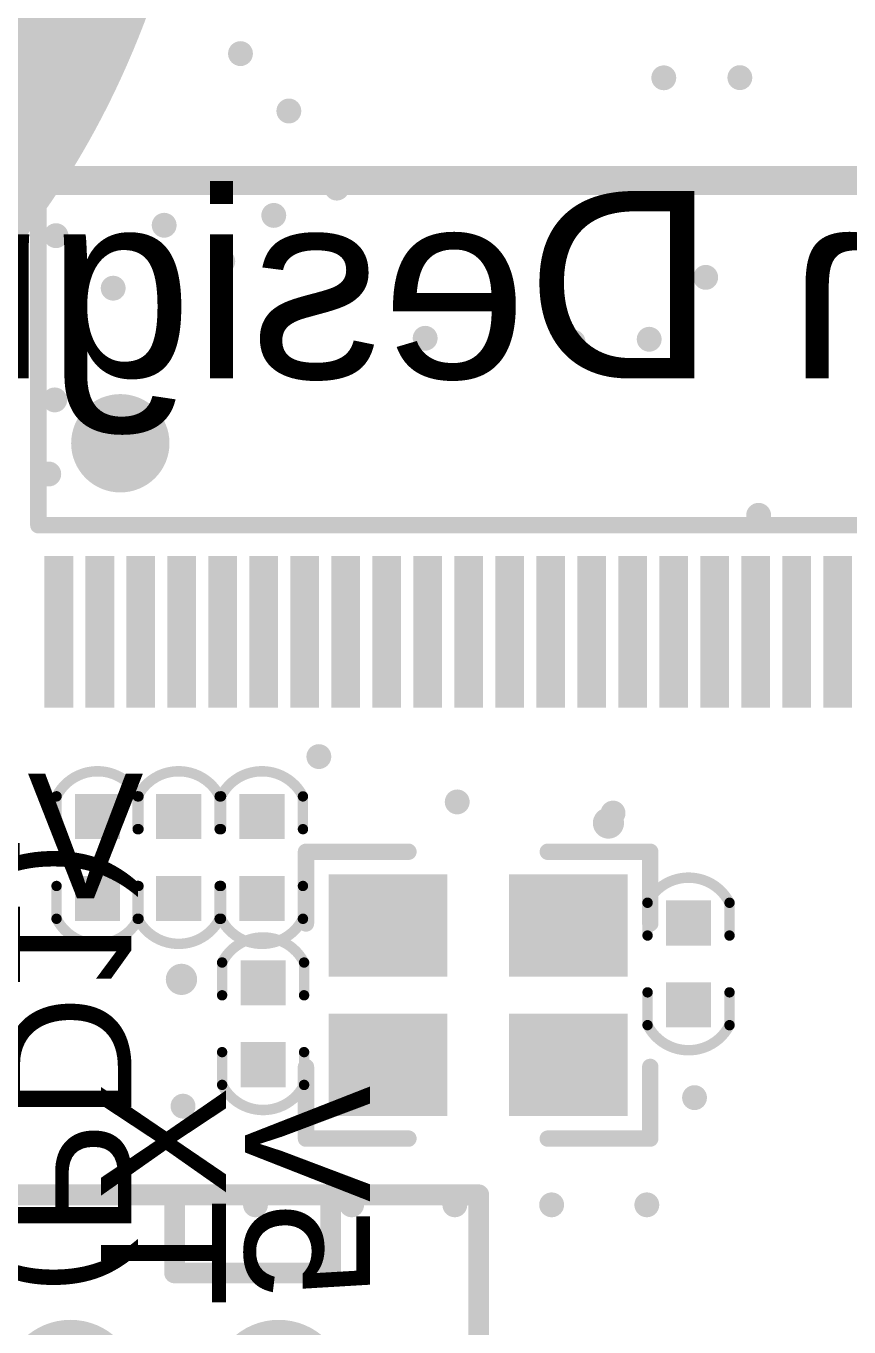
# Model space of a CAD drawing. Header units: millimetres. Extents: x -6 to 151, y -20 to 98.
# Drawn here: x 106.54 to 116.58, y 13.46 to 29.34 of the extents above; entities that cross this region are included whole.
import ezdxf

# ---------------------------------------------------------------- set-up
doc = ezdxf.new("R2010")
doc.units = ezdxf.units.MM
for name, color, linetype in [('BottomOverlay', 54, 'Continuous'), ('BottomSolder', 6, 'Continuous'), ('MultiLayer', 9, 'Continuous'), ('PadHoleLayer', 156, 'Continuous'), ('TopOverlay', 2, 'Continuous'), ('TopPaste', 8, 'Continuous'), ('TopSolder', 216, 'Continuous'), ('ViaHoleLayer', 16, 'Continuous')]:
    doc.layers.add(name, color=color, linetype=linetype)
doc.styles.add('Arial', font='arial.ttf', dxfattribs={"height": 0.2})
doc.styles.add('FYS', font='', dxfattribs={"height": 0.2})
doc.styles.get('FYS').set_extended_font_data('FYS')

# ---------------------------------------------------------------- blocks, each defined once
blk = doc.blocks.new('CAP0402_82')
at = {"layer": 'TopPaste'}
for points in [[(-0.75, 0.25), (-0.25, 0.25), (-0.25, -0.25), (-0.75, -0.25)], [(0.25, 0.25), (0.75, 0.25), (0.75, -0.25), (0.25, -0.25)]]:
    blk.add_hatch(color=8, dxfattribs=at).paths.add_polyline_path(points)
at = {"layer": 'TopSolder'}
for points in [[(-0.775, 0.275), (-0.225, 0.275), (-0.225, -0.275), (-0.775, -0.275)], [(0.225, 0.275), (0.775, 0.275), (0.775, -0.275), (0.225, -0.275)]]:
    blk.add_hatch(color=216, dxfattribs=at).paths.add_polyline_path(points)
at = {"layer": 'TopOverlay', "const_width": 0.127}
for points in [[(-0.747, -0.5, -0.613401), (-0.746, 0.5)], [(0.747, 0.5, -0.613401), (0.746, -0.5)]]:
    blk.add_lwpolyline(points, format="xyb", dxfattribs=at)
at = {"layer": 'TopOverlay', "const_width": 0.0635}
for points in [[(-0.778, 0.5, 1), (-0.715, 0.5, 1)], [(-0.778, 0.5, 1), (-0.715, 0.5, 1)], [(-0.378, 0.5, 1), (-0.315, 0.5, 1)], [(0.315, 0.5, 1), (0.378, 0.5, 1)], [(0.715, 0.5, 1), (0.778, 0.5, 1)], [(0.715, 0.5, 1), (0.779, 0.5, 1)], [(-0.779, -0.5, 1), (-0.715, -0.5, 1)], [(-0.778, -0.5, 1), (-0.715, -0.5, 1)], [(-0.378, -0.5, 1), (-0.315, -0.5, 1)], [(0.315, -0.5, 1), (0.378, -0.5, 1)], [(0.715, -0.5, 1), (0.778, -0.5, 1)], [(0.715, -0.5, 1), (0.778, -0.5, 1)]]:
    blk.add_lwpolyline(points, format="xyb", close=True, dxfattribs=at)
at = {"layer": 'TopOverlay', "const_width": 0.127}
for points in [[(-0.747, 0.5), (-0.347, 0.5)], [(0.347, 0.5), (0.747, 0.5)], [(-0.747, -0.5), (-0.347, -0.5)], [(0.347, -0.5), (0.747, -0.5)]]:
    blk.add_lwpolyline(points, dxfattribs=at)
blk = doc.blocks.new('CAP0402_83')
at = {"layer": 'TopPaste'}
for points in [[(-0.75, 0.25), (-0.25, 0.25), (-0.25, -0.25), (-0.75, -0.25)], [(0.25, 0.25), (0.75, 0.25), (0.75, -0.25), (0.25, -0.25)]]:
    blk.add_hatch(color=8, dxfattribs=at).paths.add_polyline_path(points)
at = {"layer": 'TopSolder'}
for points in [[(-0.775, 0.275), (-0.225, 0.275), (-0.225, -0.275), (-0.775, -0.275)], [(0.225, 0.275), (0.775, 0.275), (0.775, -0.275), (0.225, -0.275)]]:
    blk.add_hatch(color=216, dxfattribs=at).paths.add_polyline_path(points)
at = {"layer": 'TopOverlay', "const_width": 0.127}
for points in [[(-0.747, -0.5, -0.613401), (-0.746, 0.5)], [(0.747, 0.5, -0.613401), (0.746, -0.5)]]:
    blk.add_lwpolyline(points, format="xyb", dxfattribs=at)
at = {"layer": 'TopOverlay', "const_width": 0.0635}
for points in [[(-0.778, 0.5, 1), (-0.715, 0.5, 1)], [(-0.778, 0.5, 1), (-0.715, 0.5, 1)], [(-0.378, 0.5, 1), (-0.315, 0.5, 1)], [(0.315, 0.5, 1), (0.378, 0.5, 1)], [(0.715, 0.5, 1), (0.778, 0.5, 1)], [(0.715, 0.5, 1), (0.779, 0.5, 1)], [(-0.779, -0.5, 1), (-0.715, -0.5, 1)], [(-0.778, -0.5, 1), (-0.715, -0.5, 1)], [(-0.378, -0.5, 1), (-0.315, -0.5, 1)], [(0.315, -0.5, 1), (0.378, -0.5, 1)], [(0.715, -0.5, 1), (0.778, -0.5, 1)], [(0.715, -0.5, 1), (0.778, -0.5, 1)]]:
    blk.add_lwpolyline(points, format="xyb", close=True, dxfattribs=at)
at = {"layer": 'TopOverlay', "const_width": 0.127}
for points in [[(-0.347, 0.5), (-0.747, 0.5)], [(0.747, 0.5), (0.347, 0.5)], [(-0.347, -0.5), (-0.747, -0.5)], [(0.747, -0.5), (0.347, -0.5)]]:
    blk.add_lwpolyline(points, dxfattribs=at)
blk = doc.blocks.new('CAP0402_190')
at = {"layer": 'TopPaste'}
for points in [[(-0.75, 0.25), (-0.25, 0.25), (-0.25, -0.25), (-0.75, -0.25)], [(0.25, 0.25), (0.75, 0.25), (0.75, -0.25), (0.25, -0.25)]]:
    blk.add_hatch(color=8, dxfattribs=at).paths.add_polyline_path(points)
at = {"layer": 'TopSolder'}
for points in [[(-0.775, 0.275), (-0.225, 0.275), (-0.225, -0.275), (-0.775, -0.275)], [(0.225, 0.275), (0.775, 0.275), (0.775, -0.275), (0.225, -0.275)]]:
    blk.add_hatch(color=216, dxfattribs=at).paths.add_polyline_path(points)
at = {"layer": 'TopOverlay', "const_width": 0.127}
for points in [[(-0.747, -0.5, -0.613401), (-0.746, 0.5)], [(0.747, 0.5, -0.613401), (0.746, -0.5)]]:
    blk.add_lwpolyline(points, format="xyb", dxfattribs=at)
at = {"layer": 'TopOverlay', "const_width": 0.0635}
for points in [[(-0.778, 0.5, 1), (-0.715, 0.5, 1)], [(-0.778, 0.5, 1), (-0.715, 0.5, 1)], [(-0.378, 0.5, 1), (-0.315, 0.5, 1)], [(0.315, 0.5, 1), (0.378, 0.5, 1)], [(0.715, 0.5, 1), (0.778, 0.5, 1)], [(0.715, 0.5, 1), (0.779, 0.5, 1)], [(-0.779, -0.5, 1), (-0.715, -0.5, 1)], [(-0.778, -0.5, 1), (-0.715, -0.5, 1)], [(-0.378, -0.5, 1), (-0.315, -0.5, 1)], [(0.315, -0.5, 1), (0.378, -0.5, 1)], [(0.715, -0.5, 1), (0.778, -0.5, 1)], [(0.715, -0.5, 1), (0.778, -0.5, 1)]]:
    blk.add_lwpolyline(points, format="xyb", close=True, dxfattribs=at)
at = {"layer": 'TopOverlay', "const_width": 0.127}
for points in [[(-0.747, 0.5), (-0.347, 0.5)], [(0.347, 0.5), (0.747, 0.5)], [(-0.747, -0.5), (-0.347, -0.5)], [(0.347, -0.5), (0.747, -0.5)]]:
    blk.add_lwpolyline(points, dxfattribs=at)
blk = doc.blocks.new('CAP0402_191')
at = {"layer": 'TopPaste'}
for points in [[(-0.75, 0.25), (-0.25, 0.25), (-0.25, -0.25), (-0.75, -0.25)], [(0.25, 0.25), (0.75, 0.25), (0.75, -0.25), (0.25, -0.25)]]:
    blk.add_hatch(color=8, dxfattribs=at).paths.add_polyline_path(points)
at = {"layer": 'TopSolder'}
for points in [[(-0.775, 0.275), (-0.225, 0.275), (-0.225, -0.275), (-0.775, -0.275)], [(0.225, 0.275), (0.775, 0.275), (0.775, -0.275), (0.225, -0.275)]]:
    blk.add_hatch(color=216, dxfattribs=at).paths.add_polyline_path(points)
at = {"layer": 'TopOverlay', "const_width": 0.127}
for points in [[(-0.747, -0.5, -0.613401), (-0.746, 0.5)], [(0.747, 0.5, -0.613401), (0.746, -0.5)]]:
    blk.add_lwpolyline(points, format="xyb", dxfattribs=at)
at = {"layer": 'TopOverlay', "const_width": 0.0635}
for points in [[(-0.778, 0.5, 1), (-0.715, 0.5, 1)], [(-0.778, 0.5, 1), (-0.715, 0.5, 1)], [(-0.378, 0.5, 1), (-0.315, 0.5, 1)], [(0.315, 0.5, 1), (0.378, 0.5, 1)], [(0.715, 0.5, 1), (0.778, 0.5, 1)], [(0.715, 0.5, 1), (0.779, 0.5, 1)], [(-0.779, -0.5, 1), (-0.715, -0.5, 1)], [(-0.778, -0.5, 1), (-0.715, -0.5, 1)], [(-0.378, -0.5, 1), (-0.315, -0.5, 1)], [(0.315, -0.5, 1), (0.378, -0.5, 1)], [(0.715, -0.5, 1), (0.778, -0.5, 1)], [(0.715, -0.5, 1), (0.778, -0.5, 1)]]:
    blk.add_lwpolyline(points, format="xyb", close=True, dxfattribs=at)
at = {"layer": 'TopOverlay', "const_width": 0.127}
for points in [[(-0.747, 0.5), (-0.347, 0.5)], [(0.347, 0.5), (0.747, 0.5)], [(-0.747, -0.5), (-0.347, -0.5)], [(0.347, -0.5), (0.747, -0.5)]]:
    blk.add_lwpolyline(points, dxfattribs=at)
blk = doc.blocks.new('CAP0402_193')
at = {"layer": 'TopPaste'}
for points in [[(-0.75, 0.25), (-0.25, 0.25), (-0.25, -0.25), (-0.75, -0.25)], [(0.25, 0.25), (0.75, 0.25), (0.75, -0.25), (0.25, -0.25)]]:
    blk.add_hatch(color=8, dxfattribs=at).paths.add_polyline_path(points)
at = {"layer": 'TopSolder'}
for points in [[(-0.775, 0.275), (-0.225, 0.275), (-0.225, -0.275), (-0.775, -0.275)], [(0.225, 0.275), (0.775, 0.275), (0.775, -0.275), (0.225, -0.275)]]:
    blk.add_hatch(color=216, dxfattribs=at).paths.add_polyline_path(points)
at = {"layer": 'TopOverlay', "const_width": 0.127}
for points in [[(-0.747, -0.5, -0.613401), (-0.746, 0.5)], [(0.747, 0.5, -0.613401), (0.746, -0.5)]]:
    blk.add_lwpolyline(points, format="xyb", dxfattribs=at)
at = {"layer": 'TopOverlay', "const_width": 0.0635}
for points in [[(-0.778, 0.5, 1), (-0.715, 0.5, 1)], [(-0.778, 0.5, 1), (-0.715, 0.5, 1)], [(-0.378, 0.5, 1), (-0.315, 0.5, 1)], [(0.315, 0.5, 1), (0.378, 0.5, 1)], [(0.715, 0.5, 1), (0.778, 0.5, 1)], [(0.715, 0.5, 1), (0.779, 0.5, 1)], [(-0.779, -0.5, 1), (-0.715, -0.5, 1)], [(-0.778, -0.5, 1), (-0.715, -0.5, 1)], [(-0.378, -0.5, 1), (-0.315, -0.5, 1)], [(0.315, -0.5, 1), (0.378, -0.5, 1)], [(0.715, -0.5, 1), (0.778, -0.5, 1)], [(0.715, -0.5, 1), (0.778, -0.5, 1)]]:
    blk.add_lwpolyline(points, format="xyb", close=True, dxfattribs=at)
at = {"layer": 'TopOverlay', "const_width": 0.127}
for points in [[(-0.747, 0.5), (-0.347, 0.5)], [(0.347, 0.5), (0.747, 0.5)], [(-0.747, -0.5), (-0.347, -0.5)], [(0.347, -0.5), (0.747, -0.5)]]:
    blk.add_lwpolyline(points, dxfattribs=at)
blk = doc.blocks.new('XH2_54_4P_L_270')
at = {"layer": 'BottomSolder'}
h = blk.add_hatch(color=6, dxfattribs=at)
edge = h.paths.add_edge_path()
edge.add_arc((-3.81, 0), 0.825, 0, 360)
h = blk.add_hatch(color=6, dxfattribs=at)
edge = h.paths.add_edge_path()
edge.add_arc((-1.27, 0), 0.825, 0, 360)
h = blk.add_hatch(color=6, dxfattribs=at)
edge = h.paths.add_edge_path()
edge.add_arc((1.27, 0), 0.825, 0, 360)
h = blk.add_hatch(color=6, dxfattribs=at)
edge = h.paths.add_edge_path()
edge.add_arc((3.81, 0), 0.825, 0, 360)
at = {"layer": 'MultiLayer'}
h = blk.add_hatch(color=9, dxfattribs=at)
edge = h.paths.add_edge_path()
edge.add_arc((-3.81, 0), 0.8, 0, 360)
h = blk.add_hatch(color=9, dxfattribs=at)
edge = h.paths.add_edge_path()
edge.add_arc((-1.27, 0), 0.8, 0, 360)
h = blk.add_hatch(color=9, dxfattribs=at)
edge = h.paths.add_edge_path()
edge.add_arc((1.27, 0), 0.8, 0, 360)
h = blk.add_hatch(color=9, dxfattribs=at)
edge = h.paths.add_edge_path()
edge.add_arc((3.81, 0), 0.8, 0, 360)
at = {"layer": 'PadHoleLayer'}
h = blk.add_hatch(color=156, dxfattribs=at)
edge = h.paths.add_edge_path()
edge.add_arc((-3.81, 0), 0.508, 0, 360)
h = blk.add_hatch(color=156, dxfattribs=at)
edge = h.paths.add_edge_path()
edge.add_arc((-1.27, 0), 0.508, 0, 360)
h = blk.add_hatch(color=156, dxfattribs=at)
edge = h.paths.add_edge_path()
edge.add_arc((1.27, 0), 0.508, 0, 360)
h = blk.add_hatch(color=156, dxfattribs=at)
edge = h.paths.add_edge_path()
edge.add_arc((3.81, 0), 0.508, 0, 360)
at = {"layer": 'TopSolder'}
h = blk.add_hatch(color=216, dxfattribs=at)
edge = h.paths.add_edge_path()
edge.add_arc((-3.81, 0), 0.825, 0, 360)
h = blk.add_hatch(color=216, dxfattribs=at)
edge = h.paths.add_edge_path()
edge.add_arc((-1.27, 0), 0.825, 0, 360)
h = blk.add_hatch(color=216, dxfattribs=at)
edge = h.paths.add_edge_path()
edge.add_arc((1.27, 0), 0.825, 0, 360)
h = blk.add_hatch(color=216, dxfattribs=at)
edge = h.paths.add_edge_path()
edge.add_arc((3.81, 0), 0.825, 0, 360)
at = {"layer": 'TopOverlay', "const_width": 0.254}
for points in [[(-6.25, -3.35), (-6.25, 2.35)], [(-6.25, 2.35), (6.25, 2.35)], [(-4.318, 1.397), (-4.318, 2.35)], [(-2.54, 1.397), (-2.54, 2.286)], [(2.54, 1.397), (2.54, 2.286)], [(4.445, 1.397), (4.445, 2.35)], [(6.25, -3.35), (6.25, 2.35)], [(-4.318, 1.397), (-2.54, 1.397)], [(2.54, 1.397), (4.445, 1.397)], [(-6.25, -3.35), (-3.493, -3.35)], [(-3.493, -3.35), (3.505, -3.35)], [(3.505, -3.35), (6.25, -3.35)]]:
    blk.add_lwpolyline(points, dxfattribs=at)
at = {"layer": 'TopOverlay', "const_width": 0.127}
for points in [[(-6.314, 2.35, 1), (-6.187, 2.35, 1)], [(-6.314, 2.35, 1), (-6.187, 2.35, 1)], [(-4.381, 2.35, 1), (-4.255, 2.35, 1)], [(-2.603, 2.286, 1), (-2.477, 2.286, 1)], [(2.477, 2.286, 1), (2.603, 2.286, 1)], [(4.381, 2.35, 1), (4.508, 2.35, 1)], [(6.187, 2.35, 1), (6.314, 2.35, 1)], [(6.187, 2.35, 1), (6.314, 2.35, 1)], [(-4.381, 1.397, 1), (-4.255, 1.397, 1)], [(-4.381, 1.397, 1), (-4.255, 1.397, 1)], [(-2.603, 1.397, 1), (-2.477, 1.397, 1)], [(-2.603, 1.397, 1), (-2.477, 1.397, 1)], [(2.477, 1.397, 1), (2.603, 1.397, 1)], [(2.477, 1.397, 1), (2.603, 1.397, 1)], [(4.381, 1.397, 1), (4.508, 1.397, 1)], [(4.381, 1.397, 1), (4.508, 1.397, 1)], [(-6.314, -3.35, 1), (-6.187, -3.35, 1)], [(-6.314, -3.35, 1), (-6.187, -3.35, 1)], [(-3.556, -3.35, 1), (-3.429, -3.35, 1)], [(-3.556, -3.35, 1), (-3.429, -3.35, 1)], [(3.442, -3.35, 1), (3.569, -3.35, 1)], [(3.442, -3.35, 1), (3.569, -3.35, 1)], [(6.187, -3.35, 1), (6.314, -3.35, 1)], [(6.187, -3.35, 1), (6.314, -3.35, 1)]]:
    blk.add_lwpolyline(points, format="xyb", close=True, dxfattribs=at)
blk = doc.blocks.new('ABM8G_3_2_2_5___277')
at = {"layer": 'TopPaste'}
for points in [[(-1.8, 1.45), (-0.4, 1.45), (-0.4, 0.25), (-1.8, 0.25)], [(0.4, 1.45), (1.8, 1.45), (1.8, 0.25), (0.4, 0.25)], [(-1.8, -0.25), (-0.4, -0.25), (-0.4, -1.45), (-1.8, -1.45)], [(0.4, -0.25), (1.8, -0.25), (1.8, -1.45), (0.4, -1.45)]]:
    blk.add_hatch(color=8, dxfattribs=at).paths.add_polyline_path(points)
at = {"layer": 'TopSolder'}
for points in [[(-1.825, 1.475), (-0.375, 1.475), (-0.375, 0.225), (-1.825, 0.225)], [(0.375, 1.475), (1.825, 1.475), (1.825, 0.225), (0.375, 0.225)], [(-1.825, -0.225), (-0.375, -0.225), (-0.375, -1.475), (-1.825, -1.475)], [(0.375, -0.225), (1.825, -0.225), (1.825, -1.475), (0.375, -1.475)]]:
    blk.add_hatch(color=216, dxfattribs=at).paths.add_polyline_path(points)
at = {"layer": 'TopOverlay', "const_width": 0.2}
for points in [[(-2.1, 1.75), (-2.1, 0.875)], [(-0.85, 1.75), (-2.1, 1.75)], [(2.1, 1.75), (0.85, 1.75)], [(2.1, 0.875), (2.1, 1.75)], [(-2.1, -0.875), (-2.1, -1.75)], [(2.1, -0.875), (2.1, -1.75)], [(-0.85, -1.75), (-2.1, -1.75)], [(2.1, -1.75), (0.85, -1.75)]]:
    blk.add_lwpolyline(points, dxfattribs=at)
at = {"layer": 'TopOverlay'}
for points, const_width in [([(-2.15, 1.75, 1), (-2.05, 1.75, 1)], 0.1), ([(-2.15, 1.75, 1), (-2.05, 1.75, 1)], 0.1), ([(-0.9, 1.75, 1), (-0.8, 1.75, 1)], 0.1), ([(0.8, 1.75, 1), (0.9, 1.75, 1)], 0.1), ([(2.05, 1.75, 1), (2.15, 1.75, 1)], 0.1), ([(2.05, 1.75, 1), (2.15, 1.75, 1)], 0.1), ([(-2.15, 0.875, 1), (-2.05, 0.875, 1)], 0.1), ([(2.05, 0.875, 1), (2.15, 0.875, 1)], 0.1), ([(-2.15, -0.875, 1), (-2.05, -0.875, 1)], 0.1), ([(2.05, -0.875, 1), (2.15, -0.875, 1)], 0.1), ([(-2.15, -1.75, 1), (-2.05, -1.75, 1)], 0.1), ([(-2.15, -1.75, 1), (-2.05, -1.75, 1)], 0.1), ([(-0.9, -1.75, 1), (-0.8, -1.75, 1)], 0.1), ([(0.8, -1.75, 1), (0.9, -1.75, 1)], 0.1), ([(2.05, -1.75, 1), (2.15, -1.75, 1)], 0.1), ([(2.05, -1.75, 1), (2.15, -1.75, 1)], 0.1), ([(-1.5, -2.1, 1), (-1.68, -2.1, 1)], 0.2), ([(-1.73, -2.1, 1), (-1.63, -2.1, 1)], 0.1), ([(-1.55, -2.1, 1), (-1.45, -2.1, 1)], 0.1)]:
    blk.add_lwpolyline(points, format="xyb", close=True, dxfattribs=dict(at, const_width=const_width))
blk = doc.blocks.new('TSQFP50P1600X1600X120_100N_286')
at = {"layer": 'TopPaste'}
for points in [[(-8.45, 5.85), (-8.45, 6.15), (-6.65, 6.15), (-6.65, 5.85)], [(-8.45, 5.35), (-8.45, 5.65), (-6.65, 5.65), (-6.65, 5.35)], [(-8.45, 4.85), (-8.45, 5.15), (-6.65, 5.15), (-6.65, 4.85)], [(-8.45, 4.35), (-8.45, 4.65), (-6.65, 4.65), (-6.65, 4.35)], [(-8.45, 3.85), (-8.45, 4.15), (-6.65, 4.15), (-6.65, 3.85)], [(-8.45, 3.35), (-8.45, 3.65), (-6.65, 3.65), (-6.65, 3.35)], [(-8.45, 2.85), (-8.45, 3.15), (-6.65, 3.15), (-6.65, 2.85)], [(-8.45, 2.35), (-8.45, 2.65), (-6.65, 2.65), (-6.65, 2.35)], [(-8.45, 1.85), (-8.45, 2.15), (-6.65, 2.15), (-6.65, 1.85)], [(-8.45, 1.35), (-8.45, 1.65), (-6.65, 1.65), (-6.65, 1.35)], [(-8.45, 0.85), (-8.45, 1.15), (-6.65, 1.15), (-6.65, 0.85)], [(-8.45, 0.35), (-8.45, 0.65), (-6.65, 0.65), (-6.65, 0.35)], [(-8.45, -0.15), (-8.45, 0.15), (-6.65, 0.15), (-6.65, -0.15)], [(-8.45, -0.65), (-8.45, -0.35), (-6.65, -0.35), (-6.65, -0.65)], [(-8.45, -1.15), (-8.45, -0.85), (-6.65, -0.85), (-6.65, -1.15)], [(-8.45, -1.65), (-8.45, -1.35), (-6.65, -1.35), (-6.65, -1.65)], [(-8.45, -2.15), (-8.45, -1.85), (-6.65, -1.85), (-6.65, -2.15)], [(-8.45, -2.65), (-8.45, -2.35), (-6.65, -2.35), (-6.65, -2.65)], [(-8.45, -3.15), (-8.45, -2.85), (-6.65, -2.85), (-6.65, -3.15)], [(-8.45, -3.65), (-8.45, -3.35), (-6.65, -3.35), (-6.65, -3.65)]]:
    blk.add_hatch(color=8, dxfattribs=at).paths.add_polyline_path(points)
at = {"layer": 'TopSolder'}
for points in [[(-8.475, 5.825), (-8.475, 6.175), (-6.625, 6.175), (-6.625, 5.825)], [(-8.475, 5.325), (-8.475, 5.675), (-6.625, 5.675), (-6.625, 5.325)], [(-8.475, 4.825), (-8.475, 5.175), (-6.625, 5.175), (-6.625, 4.825)], [(-8.475, 4.325), (-8.475, 4.675), (-6.625, 4.675), (-6.625, 4.325)], [(-8.475, 3.825), (-8.475, 4.175), (-6.625, 4.175), (-6.625, 3.825)], [(-8.475, 3.325), (-8.475, 3.675), (-6.625, 3.675), (-6.625, 3.325)], [(-8.475, 2.825), (-8.475, 3.175), (-6.625, 3.175), (-6.625, 2.825)], [(-8.475, 2.325), (-8.475, 2.675), (-6.625, 2.675), (-6.625, 2.325)], [(-8.475, 1.825), (-8.475, 2.175), (-6.625, 2.175), (-6.625, 1.825)], [(-8.475, 1.325), (-8.475, 1.675), (-6.625, 1.675), (-6.625, 1.325)], [(-8.475, 0.825), (-8.475, 1.175), (-6.625, 1.175), (-6.625, 0.825)], [(-8.475, 0.325), (-8.475, 0.675), (-6.625, 0.675), (-6.625, 0.325)], [(-8.475, -0.175), (-8.475, 0.175), (-6.625, 0.175), (-6.625, -0.175)], [(-8.475, -0.675), (-8.475, -0.325), (-6.625, -0.325), (-6.625, -0.675)], [(-8.475, -1.175), (-8.475, -0.825), (-6.625, -0.825), (-6.625, -1.175)], [(-8.475, -1.675), (-8.475, -1.325), (-6.625, -1.325), (-6.625, -1.675)], [(-8.475, -2.175), (-8.475, -1.825), (-6.625, -1.825), (-6.625, -2.175)], [(-8.475, -2.675), (-8.475, -2.325), (-6.625, -2.325), (-6.625, -2.675)], [(-8.475, -3.175), (-8.475, -2.825), (-6.625, -2.825), (-6.625, -3.175)], [(-8.475, -3.675), (-8.475, -3.325), (-6.625, -3.325), (-6.625, -3.675)]]:
    blk.add_hatch(color=216, dxfattribs=at).paths.add_polyline_path(points)
at = {"layer": 'TopOverlay', "const_width": 0.2}
for points in [[(-6.25, 6.25), (6.25, 6.25)], [(-6.25, 6.25), (-6.25, -6.25)]]:
    blk.add_lwpolyline(points, dxfattribs=at)
at = {"layer": 'TopOverlay'}
for points, const_width in [([(-6.3, 6.25, 1), (-6.2, 6.25, 1)], 0.1), ([(-6.3, 6.25, 1), (-6.2, 6.25, 1)], 0.1), ([(-4.95, 5.25, 1), (-5.55, 5.25, 1)], 0.6), ([(-5.7, 5.25, 1), (-5.4, 5.25, 1)], 0.3), ([(-5.1, 5.25, 1), (-4.8, 5.25, 1)], 0.3)]:
    blk.add_lwpolyline(points, format="xyb", close=True, dxfattribs=dict(at, const_width=const_width))

msp = doc.modelspace()

# ---------------------------------------------------------------- hatches: boundary and pattern name
at = {"layer": 'BottomOverlay'}
msp.add_hatch(color=54, dxfattribs=at).paths.add_polyline_path([(100.638, 27.628), (100.638, 27.272), (124.412, 27.272), (124.412, 27.628)])
at = {"layer": 'ViaHoleLayer'}
h = msp.add_hatch(color=16, dxfattribs=at)
edge = h.paths.add_edge_path()
edge.add_arc((109.153, 28.999), 0.152, 0, 360)
h = msp.add_hatch(color=16, dxfattribs=at)
edge = h.paths.add_edge_path()
edge.add_arc((114.317, 28.704), 0.152, 0, 360)
h = msp.add_hatch(color=16, dxfattribs=at)
edge = h.paths.add_edge_path()
edge.add_arc((115.245, 28.706), 0.152, 0, 360)
h = msp.add_hatch(color=16, dxfattribs=at)
edge = h.paths.add_edge_path()
edge.add_arc((109.743, 28.299), 0.152, 0, 360)
h = msp.add_hatch(color=16, dxfattribs=at)
edge = h.paths.add_edge_path()
edge.add_arc((110.328, 27.358), 0.152, 0, 360)
h = msp.add_hatch(color=16, dxfattribs=at)
edge = h.paths.add_edge_path()
edge.add_arc((109.559, 27.025), 0.152, 0, 360)
h = msp.add_hatch(color=16, dxfattribs=at)
edge = h.paths.add_edge_path()
edge.add_arc((108.222, 26.905), 0.152, 0, 360)
h = msp.add_hatch(color=16, dxfattribs=at)
edge = h.paths.add_edge_path()
edge.add_arc((106.902, 26.778), 0.152, 0, 360)
h = msp.add_hatch(color=16, dxfattribs=at)
edge = h.paths.add_edge_path()
edge.add_arc((108.937, 26.464), 0.152, 0, 360)
h = msp.add_hatch(color=16, dxfattribs=at)
edge = h.paths.add_edge_path()
edge.add_arc((114.828, 26.269), 0.152, 0, 360)
h = msp.add_hatch(color=16, dxfattribs=at)
edge = h.paths.add_edge_path()
edge.add_arc((107.6, 26.137), 0.152, 0, 360)
h = msp.add_hatch(color=16, dxfattribs=at)
edge = h.paths.add_edge_path()
edge.add_arc((111.406, 25.526), 0.152, 0, 360)
h = msp.add_hatch(color=16, dxfattribs=at)
edge = h.paths.add_edge_path()
edge.add_arc((113.211, 25.48), 0.152, 0, 360)
h = msp.add_hatch(color=16, dxfattribs=at)
edge = h.paths.add_edge_path()
edge.add_arc((114.139, 25.514), 0.152, 0, 360)
h = msp.add_hatch(color=16, dxfattribs=at)
edge = h.paths.add_edge_path()
edge.add_arc((106.887, 24.774), 0.152, 0, 360)
h = msp.add_hatch(color=16, dxfattribs=at)
edge = h.paths.add_edge_path()
edge.add_arc((106.814, 23.87), 0.152, 0, 360)
h = msp.add_hatch(color=16, dxfattribs=at)
edge = h.paths.add_edge_path()
edge.add_arc((115.474, 23.366), 0.152, 0, 360)
h = msp.add_hatch(color=16, dxfattribs=at)
edge = h.paths.add_edge_path()
edge.add_arc((110.109, 20.422), 0.152, 0, 360)
h = msp.add_hatch(color=16, dxfattribs=at)
edge = h.paths.add_edge_path()
edge.add_arc((111.797, 19.869), 0.152, 0, 360)
h = msp.add_hatch(color=16, dxfattribs=at)
edge = h.paths.add_edge_path()
edge.add_arc((113.698, 19.733), 0.152, 0, 360)
h = msp.add_hatch(color=16, dxfattribs=at)
edge = h.paths.add_edge_path()
edge.add_arc((108.433, 17.704), 0.191, 0, 360)
h = msp.add_hatch(color=16, dxfattribs=at)
edge = h.paths.add_edge_path()
edge.add_arc((114.692, 16.261), 0.152, 0, 360)
h = msp.add_hatch(color=16, dxfattribs=at)
edge = h.paths.add_edge_path()
edge.add_arc((108.452, 16.157), 0.152, 0, 360)
h = msp.add_hatch(color=16, dxfattribs=at)
edge = h.paths.add_edge_path()
edge.add_arc((109.336, 14.953), 0.152, 0, 360)
h = msp.add_hatch(color=16, dxfattribs=at)
edge = h.paths.add_edge_path()
edge.add_arc((110.509, 14.953), 0.152, 0, 360)
h = msp.add_hatch(color=16, dxfattribs=at)
edge = h.paths.add_edge_path()
edge.add_arc((111.768, 14.953), 0.152, 0, 360)
h = msp.add_hatch(color=16, dxfattribs=at)
edge = h.paths.add_edge_path()
edge.add_arc((112.949, 14.953), 0.152, 0, 360)
h = msp.add_hatch(color=16, dxfattribs=at)
edge = h.paths.add_edge_path()
edge.add_arc((114.11, 14.953), 0.152, 0, 360)

# ---------------------------------------------------------------- block references
for name, p, rotation in [('TSQFP50P1600X1600X120_100N_286', (112.937, 29.495), 90), ('CAP0402_191', (107.409, 19.19), 90), ('CAP0402_190', (108.399, 19.19), 90), ('CAP0402_193', (109.415, 19.19), 90), ('ABM8G_3_2_2_5___277', (112.052, 17.511), 180), ('CAP0402_82', (114.619, 17.892), 90), ('CAP0402_83', (109.429, 17.163), 270)]:
    msp.add_blockref(name, p, dxfattribs=dict(rotation=rotation))
msp.add_blockref('XH2_54_4P_L_270', (105.809, 12.725))

# ---------------------------------------------------------------- texts
at = {"layer": 'BottomOverlay', "style": 'FYS', "text_generation_flag": 2}
msp.add_text('@', height=20.32, dxfattribs=at).set_placement((110.95, 27.17))
at = {"layer": 'BottomOverlay', "style": 'Arial', "text_generation_flag": 2}
for s, height, rotation, p in [('Voron Design & FYSETC', 2.286, 360, (124.361, 25.037)), ('V-PROBE', 1.524, 360, (107.972, 18.691)), ('(PD1)', 1.524, 270, (106.299, 13.843)), ('TX', 1.524, 270, (107.451, 13.716)), ('5V', 1.524, 270, (109.207, 13.802))]:
    msp.add_text(s, height=height, rotation=rotation, dxfattribs=at).set_placement(p)

doc.saveas('drawing.dxf')
